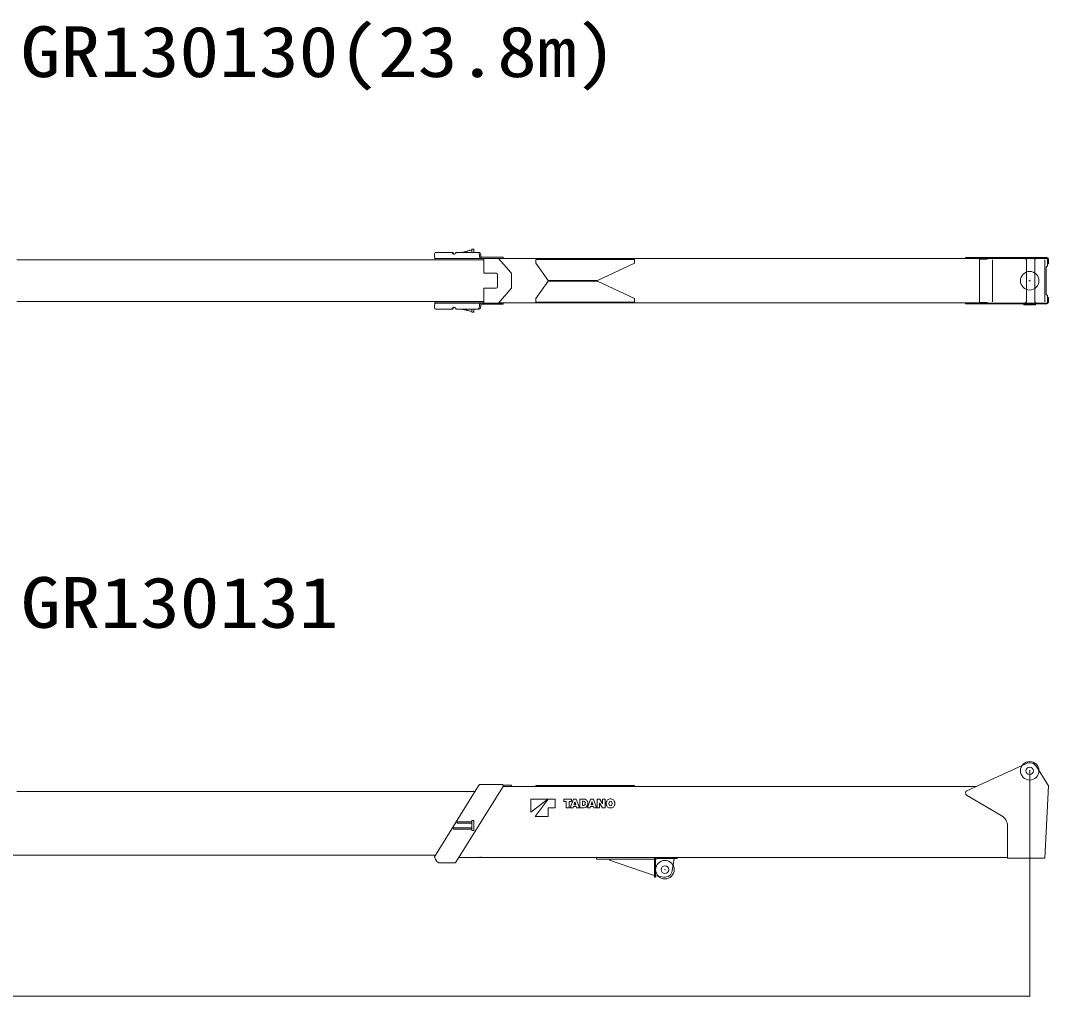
# Model space of a CAD drawing. Units: millimetres, scale not verified. Extents: x -42060 to 41922, y -35725 to 35822.
# Drawn here: x 33609 to 41922, y -16842 to -8949 of the extents above; entities that cross this region are included whole.
import ezdxf
from ezdxf.enums import TextEntityAlignment as Align

# ---------------------------------------------------------------- set-up
doc = ezdxf.new("R2010")
doc.units = ezdxf.units.MM
doc.header["$LTSCALE"] = 300
doc.header["$PDMODE"] = 32
doc.header["$PDSIZE"] = 150
doc.layers.add('0-0_0', color=7, linetype='Continuous', lineweight=18)
doc.styles.add('ＭＳ ゴシック', font='')
doc.styles.get('ＭＳ ゴシック').set_extended_font_data('MS Gothic')

# ---------------------------------------------------------------- blocks, each defined once
blk = doc.blocks.new('_OPEN30')
at = {"layer": '0-0_0'}
blk.add_line((0, 0), (-1, 0), dxfattribs=at)
blk.add_lwpolyline([(-1, 0.3), (0, 0), (-1, -0.3)], dxfattribs=at)

msp = doc.modelspace()

# ---------------------------------------------------------------- linework, layer by layer
at = {"layer": '0-0_0'}
for p, q in [((37174.5, -10823.9), (37259.1, -10803.9)), ((37191.7, -10823.9), (37259.1, -10803.9)), ((37259.1, -10823.9), (37259.1, -10798.9)), ((33578.3, -10884.4), (37355.1, -10884.4)), ((36955.4, -10843.9), (36955.4, -10853.9)), ((36960.1, -10884.4), (36960.1, -10873.4)), ((36960.1, -10873.4), (37146.8, -10873.4)), ((37341.9, -10872.9), (36965.3, -10872.9)), ((37097.7, -10823.9), (36967.8, -10823.9)), ((37000.1, -10872.9), (37000.1, -10873.4)), ((37006.1, -10872.9), (37006.1, -10873.4)), ((37094.1, -10872.9), (37094.1, -10873.4)), ((37105.4, -10823.9), (37097.7, -10823.9)), ((37100.1, -10872.9), (37100.1, -10873.4)), ((37116.5, -10837.6), (37121.6, -10836.4)), ((37307, -10823.9), (37130.7, -10823.9)), ((37146.8, -10873.4), (37355.1, -10873.4)), ((37307, -10823.9), (37317.6, -10823.9)), ((37319.5, -10843.9), (37319.5, -10853.9)), ((37330.1, -10853.9), (37330.1, -10843.9)), ((37502.1, -10863.9), (37341.9, -10863.9)), ((37502.1, -10872.9), (37341.9, -10872.9)), ((37355.1, -10872.9), (37355.1, -10993.4)), ((37475.1, -10872.9), (37575.2, -10987.8)), ((37475.5, -10873.4), (41425.1, -10873.4)), ((37483.4, -10873.4), (37483.4, -10873.4)), ((37502.1, -10863.9), (37512.1, -10863.9)), ((37502.1, -10872.9), (37512.1, -10872.9)), ((37512.1, -10872.9), (37512.1, -10863.9)), ((37775.1, -10880.4), (38575.1, -10880.4)), ((38575.1, -10910.4), (38575.1, -10880.4)), ((41250.1, -10865.9), (41261.7, -10865.9)), ((41250.1, -10865.9), (41250.1, -10872.9)), ((41250.1, -10872.9), (41261.7, -10872.9)), ((41743, -10865.9), (41261.7, -10865.9)), ((41743, -10872.9), (41261.7, -10872.9)), ((41365.1, -10877.9), (41425.1, -10877.9)), ((41425.1, -10872.9), (41425.1, -10877.9)), ((41468.7, -10883.4), (41468.7, -11223.4)), ((41744.8, -10882.9), (41727.7, -10872.9)), ((41743, -10865.9), (41825.3, -10865.9)), ((41743, -10872.9), (41825.3, -10872.9)), ((41744.8, -10882.9), (41744.8, -11223.9)), ((41812.5, -10882.9), (41821.7, -10872.9)), ((41812.5, -10882.9), (41812.5, -11223.9)), ((41817.6, -10872.9), (41817.6, -10877.4)), ((41825.3, -10865.9), (41908.6, -10865.9)), ((41908.6, -10872.9), (41825.3, -10872.9)), ((41893.2, -10883.4), (41893.2, -11223.4)), ((41914.1, -10879.9), (41914.1, -10933.4)), ((41915.1, -10879.9), (41915.1, -10917.9)), ((37354.7, -10939.4), (37355.1, -10939.4)), ((38575.1, -10910.4), (38275.1, -11050.4)), ((41914.1, -10933.4), (41904.1, -10943.4)), ((41904.1, -10943.4), (41904.1, -11163.4)), ((41914.1, -10917.9), (41915.1, -10917.9)), ((37355.1, -10993.4), (37455.1, -10993.4)), ((37465.1, -11103.4), (37465.1, -11003.4)), ((37580.1, -11105.9), (37580.1, -11000.9)), ((38275.1, -11050.4), (37875.1, -11050.4)), ((41776.6, -11053.4), (41763.6, -11053.4)), ((37355.1, -11113.4), (37355.1, -11233.9)), ((37355.1, -11113.4), (37455.1, -11113.4)), ((37475.1, -11233.9), (37575.2, -11119)), ((37775.1, -11196.4), (37875.1, -11056.4)), ((38275.1, -11056.4), (37875.1, -11056.4)), ((38575.1, -11196.4), (38275.1, -11056.4)), ((37354.7, -11167.4), (37355.1, -11167.4)), ((37775.1, -11226.4), (37775.1, -11196.4)), ((38575.1, -11196.4), (38575.1, -11226.4)), ((41914.1, -11173.4), (41904.1, -11163.4)), ((41914.1, -11173.4), (41914.1, -11226.9)), ((41914.1, -11188.9), (41915.1, -11188.9)), ((41915.1, -11188.9), (41921.6, -11188.9)), ((41915.1, -11226.9), (41915.1, -11188.9)), ((41921.6, -11188.9), (41921.6, -11226.9)), ((37355.1, -11222.4), (33578.3, -11222.4)), ((36955.4, -11262.9), (36955.4, -11252.9)), ((36960.1, -11233.4), (36960.1, -11222.4)), ((37146.8, -11233.4), (36960.1, -11233.4)), ((37341.9, -11233.9), (36965.3, -11233.9)), ((37097.7, -11282.9), (36967.8, -11282.9)), ((37000.1, -11233.4), (37000.1, -11233.9)), ((37006.1, -11233.4), (37006.1, -11233.9)), ((37094.1, -11233.4), (37094.1, -11233.9)), ((37105.4, -11282.9), (37097.7, -11282.9)), ((37100.1, -11233.4), (37100.1, -11233.9)), ((37116.5, -11269.2), (37121.6, -11270.4)), ((37307, -11282.9), (37130.7, -11282.9)), ((37146.8, -11233.4), (37355.1, -11233.4)), ((37174.5, -11282.9), (37259.1, -11302.9)), ((37191.7, -11282.9), (37259.1, -11302.9)), ((37259.1, -11307.9), (37259.1, -11282.9)), ((37275.1, -11307.9), (37275.1, -11282.9)), ((37317.6, -11282.9), (37307, -11282.9)), ((37319.5, -11262.9), (37319.5, -11252.9)), ((37330.1, -11252.9), (37330.1, -11262.9)), ((37502.1, -11233.9), (37341.9, -11233.9)), ((37502.1, -11242.9), (37341.9, -11242.9)), ((41425.1, -11233.4), (37475.5, -11233.4)), ((37502.1, -11233.9), (37512.1, -11233.9)), ((37502.1, -11242.9), (37512.1, -11242.9)), ((37512.1, -11233.9), (37512.1, -11242.9)), ((37775.1, -11226.4), (38575.1, -11226.4)), ((41250.1, -11233.9), (41261.7, -11233.9)), ((41250.1, -11233.9), (41250.1, -11240.9)), ((41250.1, -11240.9), (41261.7, -11240.9)), ((41743, -11233.9), (41261.7, -11233.9)), ((41743, -11240.9), (41261.7, -11240.9)), ((41425.1, -11233.9), (41425.1, -11228.9)), ((41722.6, -11240.9), (41722.6, -11247.9)), ((41722.6, -11247.9), (41817.6, -11247.9)), ((41727.7, -11233.9), (41744.8, -11223.9)), ((41908.6, -11233.9), (41743, -11233.9)), ((41743, -11240.9), (41825.3, -11240.9)), ((41812.5, -11223.9), (41821.7, -11233.9)), ((41817.6, -11229.4), (41817.6, -11233.9)), ((41821.3, -11233.4), (41817.6, -11233.4)), ((41817.6, -11240.9), (41817.6, -11247.9)), ((41825.3, -11240.9), (41908.6, -11240.9)), ((37275.1, -11307.9), (37259.1, -11307.9)), ((41743, -14957.7), (41261.7, -15178.6)), ((41770.1, -15017.3), (41770.1, -16841.9)), ((41825.3, -14982.5), (41908.6, -15116.4)), ((37330.1, -15127.3), (37341.9, -15127.3)), ((37502.1, -15127.3), (37341.9, -15127.3)), ((37284, -15184.3), (33579.3, -15184.3)), ((36955.4, -15711.9), (37307, -15147.3)), ((37128, -15756.6), (37510.6, -15142.6)), ((41337.6, -15143.8), (37509.8, -15143.8)), ((37511.6, -15134.3), (37575.2, -15134.3)), ((37580.1, -15134.3), (37575.2, -15134.3)), ((37580.1, -15143.3), (37580.1, -15134.3)), ((37775.1, -15136.8), (38575.1, -15136.8)), ((37775.1, -15136.8), (37775.1, -15143.8)), ((38575.1, -15136.8), (38575.1, -15143.8)), ((37736.6, -15351.1), (37873.1, -15246.1)), ((37736.6, -15246.1), (37873.1, -15246.1)), ((37736.6, -15246.1), (37736.6, -15351.1)), ((37771.6, -15386.1), (37876.6, -15246.1)), ((37876.6, -15246.1), (37932.6, -15246.1)), ((37932.6, -15246.1), (37932.6, -15316.1)), ((38002.6, -15246.1), (38063.8, -15246.1)), ((38002.6, -15246.1), (38002.6, -15265.1)), ((38002.6, -15265.1), (38022.1, -15265.1)), ((38022.1, -15265.1), (38022.1, -15316.1)), ((38044.3, -15265.1), (38063.8, -15265.1)), ((38044.3, -15265.1), (38044.3, -15316.1)), ((38079.6, -15246.1), (38054.3, -15316.1)), ((38063.8, -15246.1), (38063.8, -15265.1)), ((38079.6, -15246.1), (38103.5, -15246.1)), ((38090, -15274.2), (38084.8, -15291.1)), ((38084.8, -15291.1), (38098.3, -15291.1)), ((38091.3, -15268.6), (38091.8, -15268.6)), ((38093.1, -15274.1), (38098.3, -15291.1)), ((38103.5, -15246.1), (38128.8, -15316.1)), ((38132.5, -15246.1), (38132.5, -15316.1)), ((38132.5, -15246.1), (38167.5, -15246.1)), ((38153.3, -15263.3), (38162.4, -15263.3)), ((38153.3, -15263.3), (38153.3, -15298.5)), ((38193.4, -15316.1), (38218.7, -15246.1)), ((38218.7, -15246.1), (38242.6, -15246.1)), ((38229.1, -15274.3), (38223.9, -15291.1)), ((38223.9, -15291.1), (38237.4, -15291.1)), ((38230.4, -15268.6), (38230.9, -15268.6)), ((38232.2, -15274.1), (38237.4, -15291.1)), ((38242.6, -15246.1), (38267.9, -15316.1)), ((38271.6, -15246.1), (38271.6, -15316.1)), ((38271.6, -15246.1), (38292.4, -15246.1)), ((38291.4, -15277.4), (38291.8, -15277.4)), ((38291.7, -15282.7), (38291.7, -15316.1)), ((38292.4, -15246.1), (38313, -15279.6)), ((38294.6, -15282.4), (38315.3, -15316.1)), ((38315.9, -15284.8), (38316.3, -15284.8)), ((38316, -15246.1), (38336, -15246.1)), ((38316, -15246.1), (38316, -15279.3)), ((38336, -15246.1), (38336, -15316.1)), ((41260, -15214.1), (41540.5, -15377.9)), ((37876.6, -15316.1), (37876.6, -15386.1)), ((37876.6, -15316.1), (37932.6, -15316.1)), ((38022.1, -15316.1), (38044.3, -15316.1)), ((38054.3, -15316.1), (38077.1, -15316.1)), ((38080.3, -15305.9), (38077.1, -15316.1)), ((38080.3, -15305.9), (38102.8, -15305.9)), ((38102.8, -15305.9), (38106, -15316.1)), ((38106, -15316.1), (38128.8, -15316.1)), ((38132.5, -15316.1), (38165.8, -15316.1)), ((38153.3, -15298.5), (38162.3, -15298.5)), ((38193.4, -15316.1), (38216.2, -15316.1)), ((38219.4, -15305.9), (38216.2, -15316.1)), ((38219.4, -15305.9), (38241.9, -15305.9)), ((38241.9, -15305.9), (38245.1, -15316.1)), ((38245.1, -15316.1), (38267.9, -15316.1)), ((38271.6, -15316.1), (38291.7, -15316.1)), ((38315.3, -15316.1), (38336, -15316.1)), ((37141.4, -15430.3), (37259.1, -15430.3)), ((37259.1, -15419.3), (37259.1, -15499.3)), ((37275.1, -15419.3), (37259.1, -15419.3)), ((37275.1, -15419.3), (37275.1, -15499.3)), ((37771.6, -15386.1), (37876.6, -15386.1)), ((37111.1, -15479.3), (37259.1, -15479.3)), ((37275.1, -15499.3), (37259.1, -15499.3)), ((41590.1, -15464.2), (41590.1, -15724.8)), ((36963.8, -15698.3), (33259.3, -15698.3)), ((36955.4, -15711.9), (36960.1, -15721.3)), ((36960.1, -15721.3), (36965.3, -15731.8)), ((36965.3, -15731.8), (36971.8, -15744.7)), ((36998.6, -15761.3), (37119.5, -15761.3)), ((41590.1, -15717.3), (37152.5, -15717.3)), ((37322.1, -15711.3), (37322.1, -15711.1)), ((37326.9, -15711.3), (37326.8, -15711.1)), ((37330.1, -15711.3), (37330.1, -15711.1)), ((37333.3, -15711.3), (37333.4, -15711.1)), ((37338.1, -15711.3), (37338.1, -15711.1)), ((37493.1, -15711.3), (37493.1, -15711.1)), ((38266.1, -15717.3), (38266.1, -15731.3)), ((38374.4, -15736.2), (38373.1, -15739.8)), ((38376.1, -15731.3), (38374.4, -15736.2)), ((38736.1, -15731.3), (38736.1, -15736.3)), ((38736.1, -15741.3), (38736.1, -15736.3)), ((38736.1, -15876.3), (38736.1, -15757.8)), ((38745.1, -15876.3), (38745.1, -15736.3)), ((38879.4, -15826.2), (38895.1, -15726.3)), ((38920.1, -15717.3), (38920.1, -15726.3)), ((41590.1, -15724.8), (41878.1, -15724.8)), ((41892.1, -15724.8), (41878.1, -15724.8)), ((38745.1, -15876.3), (38736.1, -15876.3)), ((38811.3, -15876.2), (38745.1, -15866.3)), ((41767.3, -16840.9), (17972.9, -16840.9))]:
    msp.add_line(p, q, dxfattribs=at)
for points in [[(37275.1, -10823.9), (37275.1, -10798.9), (37259.1, -10798.9)], [(37775.1, -10880.4), (37775.1, -10910.4), (37875.1, -11050.4)], [(41365.1, -10877.9), (41365.1, -11228.9), (41425.1, -11228.9)], [(41915.1, -10917.9), (41921.6, -10917.9), (41921.6, -10879.9)], [(37330.1, -15127.3), (37319.5, -15127.3), (37307, -15147.3)], [(41892.1, -15724.8), (41921.6, -15137.2), (41908.6, -15116.4)], [(37141.1, -15430.7), (37141.1, -15439.3), (37259.1, -15439.3)], [(37111.1, -15479.3), (37111.1, -15488.3), (37259.1, -15488.3)], [(38736.1, -15717.3), (38736.1, -15731.3), (38266.1, -15731.3)], [(38736.1, -15856.3), (38735.3, -15858.7), (38733.1, -15864.8), (38373.1, -15739.8)], [(38736.1, -15741.3), (38736.1, -15743.8), (38736.1, -15757.8)], [(38755.1, -15726.3), (38830.1, -15726.3), (38920.1, -15726.3)]]:
    msp.add_lwpolyline(points, dxfattribs=at)
for centre, radius in [((41770.1, -15016.8), 30), ((38820.1, -15816.8), 31)]:
    msp.add_circle(centre, radius, dxfattribs=at)
for centre, radius, start, end in [((41907.1, -10879.9), 7, 0, 89.8722), ((37455.1, -11003.4), 10, 0, 90), ((37560.1, -11000.9), 20, 0, 41.06789), ((37560.1, -11000.9), 20, 0, 0.04715), ((37455.1, -11103.4), 10, 270, 0), ((37560.1, -11105.9), 20, 318.93211, 0), ((37560.1, -11105.9), 20, 359.95285, 0), ((41907.1, -11226.9), 7, 270, 0), ((41770.1, -15016.8), 65, 31.89079, 114.65649), ((37502.1, -15137.3), 10, 328.07592, 90), ((41270.1, -15196.8), 20, 114.65649, 239.72035), ((38055, -15263.3), 36.7, 342.70307, 351.73869), ((38128.1, -15263.3), 36.7, 188.26131, 197.13299), ((38162.3, -15285.8), 12.7, 270, 340.27529), ((38162.4, -15275.6), 12.3, 22.21298, 90), ((38167.5, -15273.5), 27.4, 23.9326, 90), ((38149.1, -15281.1), 26.7, 340.27529, 22.21298), ((38150.5, -15281.1), 46.1, 341.62604, 23.9326), ((38194.1, -15263.3), 36.7, 342.64796, 351.73869), ((38267.2, -15263.3), 36.7, 188.26134, 197.133), ((38246.7, -15282.7), 45, 0, 6.72981), ((38353.9, -15246.1), 69.6, 206.72288, 211.4737), ((38253.7, -15316.1), 69.6, 26.72291, 31.57817), ((38361, -15279.5), 45, 179.77073, 186.72979), ((38386.6, -15281.1), 42.2, 152.93848, 207.06176), ((38376.6, -15276), 30.9, 107.26311, 152.93848), ((38402.3, -15281.1), 35.5, 165.13235, 194.5082), ((38380, -15286.7), 42.2, 72.73585, 107.26311), ((38380, -15286.9), 12.4, 194.17358, 344.79677), ((38380, -15275.2), 12.4, 14.17623, 164.79948), ((38357.6, -15281.1), 35.5, 345.13138, 14.5091), ((38383.3, -15276), 30.9, 27.06152, 72.73585), ((38373.3, -15281.1), 42.2, 332.93824, 27.06152), ((38165.8, -15286.2), 29.9, 270, 341.62604), ((38376.6, -15286.2), 30.9, 207.06176, 252.73699), ((38380, -15275.5), 42.2, 252.73699, 287.26404), ((38383.3, -15286.2), 30.9, 287.26404, 332.93824), ((41490.1, -15464.2), 100, 0, 59.72035), ((36998.6, -15731.3), 30, 206.56505, 270), ((37119.5, -15751.3), 10, 270, 328.07592), ((37313.8, -15705.1), 6.2, 270, 283.96856), ((38755.1, -15736.3), 19, 90.05012, 180), ((38755.1, -15736.3), 10, 90, 180), ((38820.1, -15816.8), 60, 261.53597, 351.04573)]:
    msp.add_arc(centre, radius, start, end, dxfattribs=at)
for centre, major_axis, ratio, start_param, end_param in [((36965.3, -10853.9), (0, 19), 0.524596, 1.570796, 3.141593), ((36967.8, -10843.9), (0, 20), 0.620199, 6.283185, 7.853982), ((37114.2, -10798.9), (0, -40), 0.528714, 5.387521, 6.283185), ((37121.9, -10798.9), (0, 40), 0.528714, 2.245928, 2.959988), ((37114.2, -10798.9), (0, -40), 0.528714, 6.283185, 7.17885), ((37307, -10843.9), (0, -20), 0.622896, 1.570796, 3.141593), ((37317.6, -10843.9), (0, -20), 0.622896, 1.570796, 3.141593), ((37341.9, -10853.9), (-22.4, 0), 0.8488, 6.283185, 7.853982), ((37341.9, -10853.9), (-11.8, 0), 0.8488, 6.283185, 7.853982), ((41908.6, -10879.9), (0, -14), 0.926553, 1.570805, 3.1416), ((41908.6, -10879.9), (0, -7), 0.926553, 1.5708, 3.141596), ((36965.3, -11252.9), (0, -19), 0.524596, 3.141593, 4.712389), ((36967.8, -11262.9), (0, -20), 0.620199, 4.712389, 6.283185), ((37114.2, -11307.9), (0, 40), 0.528714, 6.283185, 7.17885), ((37121.9, -11307.9), (0, 40), 0.528714, 0.181605, 0.895665), ((37114.2, -11307.9), (0, 40), 0.528714, 5.387521, 6.283185), ((37307, -11262.9), (0, -20), 0.622896, 6.283185, 7.853982), ((37317.6, -11262.9), (0, -20), 0.622896, 6.283185, 7.853982), ((37341.9, -11252.9), (-22.4, 0), 0.8488, 4.712389, 6.283185), ((37341.9, -11252.9), (-11.8, 0), 0.8488, 4.712389, 6.283185), ((41908.6, -11226.9), (0, -14), 0.926553, 6.283178, 7.853973), ((41908.6, -11226.9), (0, -7), 0.926553, 6.283182, 7.853978)]:
    msp.add_ellipse(centre, major_axis=major_axis, ratio=ratio, start_param=start_param, end_param=end_param, dxfattribs=at)
for p in [(41770.1, -11053.4), (41770.1, -15016.8), (38820.1, -15816.8)]:
    msp.add_point(p, dxfattribs=at)

# ---------------------------------------------------------------- block references
at = {"layer": '0-0_0', "xscale": 2.77, "yscale": 2.77}
msp.add_blockref('_OPEN30', (41770.1, -16840.9), dxfattribs=at)

# ---------------------------------------------------------------- texts
at = {"layer": '0-0_0', "style": 'ＭＳ ゴシック', "width": 1.15}
for s, p in [('GR130130(23.8m)', (33609, -9529.2)), ('GR130131', (33611.1, -13983.9))]:
    msp.add_text(s, height=410.6, dxfattribs=at).set_placement(p, align=Align.BOTTOM_LEFT)

doc.saveas('drawing.dxf')
